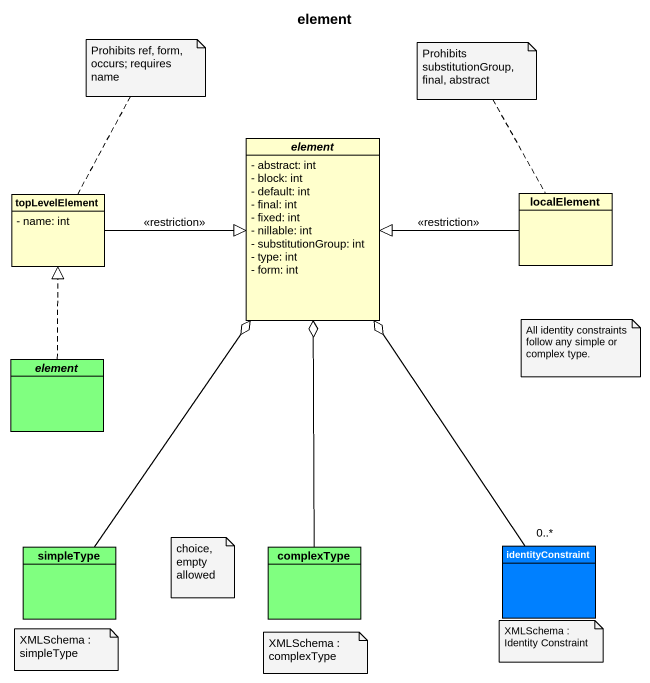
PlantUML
@startuml
title element
hide circle
hide empty members
skinparam classAttributeIconSize 0
abstract class element {
  - abstract: int
  - block: int
  - default: int
  - final: int
  - fixed: int
  - nillable: int
  - substitutionGroup: int
  - type: int
  - form: int
}
class topLevelElement {
  - name: int
}
class localElement
abstract class "element" as element_2 #80FF80
class identityConstraint #0080FF
class simpleType #80FF80
class complexType #80FF80
topLevelElement -right-|> element : <<restriction>>
localElement -left-|> element : <<restriction>>
element_2 .up.|> topLevelElement
identityConstraint "0..*" -up-o element
simpleType -up-o element
complexType -up-o element
note top of topLevelElement : Prohibits ref, form, occurs; requires name
note top of localElement : Prohibits substitutionGroup, final, abstract
note as N3
  All identity constraints follow any simple or complex type.
end note
note as N4
  choice, empty allowed
end note
note as N5
  XMLSchema : simpleType
end note
note as N6
  XMLSchema : complexType
end note
note as N7
  XMLSchema : Identity Constraint
end note
@enduml
